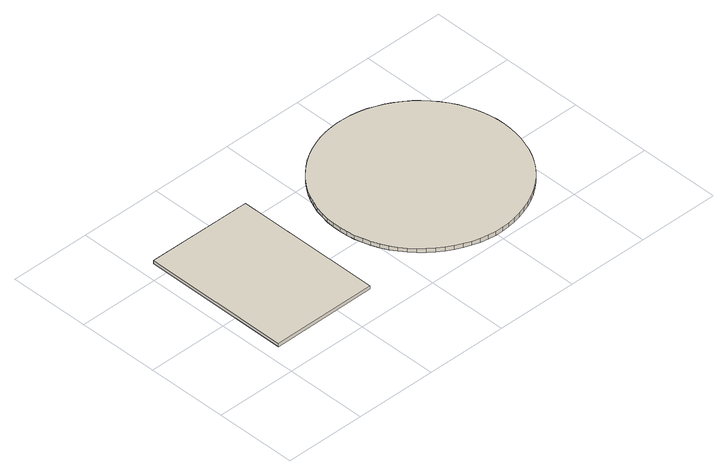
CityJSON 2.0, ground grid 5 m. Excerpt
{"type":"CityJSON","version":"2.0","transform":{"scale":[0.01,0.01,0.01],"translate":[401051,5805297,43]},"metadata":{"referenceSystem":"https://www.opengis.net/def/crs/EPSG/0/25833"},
"CityObjects":{
"building1":{"type":"Building","attributes":{"Gemeindeschluessel":"11000009","BezugspunktDach":"2200","function":"31001_2200","measuredHeight":0.219,"storeysAboveGround":1},"address":[{"country":"Germany","locality":"Berlin","thoroughfareNumber":"78 (2)","thoroughfareName":"Alexander-Meißner-Straße"}],"geometry":[{"type":"Solid","lod":"1","boundaries":[[[[0,1,2,3]],[[4,5,6,7]],[[4,7,3,2]],[[5,4,2,1]],[[6,5,1,0]],[[7,6,0,3]]]]}]},
"building2":{"type":"Building","attributes":{"Gemeindeschluessel":"11000009","BezugspunktDach":"2200","function":"31001_2200","measuredHeight":0.262,"storeysAboveGround":1},"address":[{"country":"Germany","locality":"Berlin","thoroughfareNumber":"78 (1)","thoroughfareName":"Alexander-Meißner-Straße"}],"geometry":[{"type":"Solid","lod":"1","boundaries":[[[[8,9,10,11,12,13,14,15,16,17,18,19,20,21,22,23,24,25,26,27,28,29,30,31,32,33,34,35,36,37,38,39,40,41,42,43,44,45,46,47,48,49,50,51,52,53,54,55,56,57,58,59,60,61,62,63,64,65,66,67,68,69,70,71,72,73,74,75,76,77,78,79,80,81,82,83,84]],[[85,86,87,88,89,90,91,92,93,94,95,96,97,98,99,100,101,102,103,104,105,106,107,108,109,110,111,112,113,114,115,116,117,118,119,120,121,122,123,124,125,126,127,128,129,130,131,132,133,134,135,136,137,138,139,140,141,142,143,144,145,146,147,148,149,150,151,152,153,154,155,156,157,158,159,160,161]],[[85,161,84,83]],[[86,85,83,82]],[[87,86,82,81]],[[88,87,81,80]],[[89,88,80,79]],[[90,89,79,78]],[[91,90,78,77]],[[92,91,77,76]],[[93,92,76,75]],[[94,93,75,74]],[[95,94,74,73]],[[96,95,73,72]],[[97,96,72,71]],[[98,97,71,70]],[[99,98,70,69]],[[100,99,69,68]],[[101,100,68,67]],[[102,101,67,66]],[[103,102,66,65]],[[104,103,65,64]],[[105,104,64,63]],[[106,105,63,62]],[[107,106,62,61]],[[108,107,61,60]],[[109,108,60,59]],[[110,109,59,58]],[[111,110,58,57]],[[112,111,57,56]],[[113,112,56,55]],[[114,113,55,54]],[[115,114,54,53]],[[116,115,53,52]],[[117,116,52,51]],[[118,117,51,50]],[[119,118,50,49]],[[120,119,49,48]],[[121,120,48,47]],[[122,121,47,46]],[[123,122,46,45]],[[124,123,45,44]],[[125,124,44,43]],[[126,125,43,42]],[[127,126,42,41]],[[128,127,41,40]],[[129,128,40,39]],[[130,129,39,38]],[[131,130,38,37]],[[132,131,37,36]],[[133,132,36,35]],[[134,133,35,34]],[[135,134,34,33]],[[136,135,33,32]],[[137,136,32,31]],[[138,137,31,30]],[[139,138,30,29]],[[140,139,29,28]],[[141,140,28,27]],[[142,141,27,26]],[[143,142,26,25]],[[144,143,25,24]],[[145,144,24,23]],[[146,145,23,22]],[[147,146,22,21]],[[148,147,21,20]],[[149,148,20,19]],[[150,149,19,18]],[[151,150,18,17]],[[152,151,17,16]],[[153,152,16,15]],[[154,153,15,14]],[[155,154,14,13]],[[156,155,13,12]],[[157,156,12,11]],[[158,157,11,10]],[[159,158,10,9]],[[160,159,9,8]],[[161,160,8,84]]]]}]}
},
"vertices":[
[730,180,70],[731,1088,70],[83,1090,70],[80,177,70],[83,1090,48],[731,1088,48],[730,180,48],[80,177,48],
[950,573,64],[957,525,64],[968,478,64],[983,433,64],[1001,388,64],[1023,345,64],[1049,304,64],[1077,266,64],[1109,229,64],[1144,196,64],[1181,165,64],[1221,138,64],[1262,114,64],[1306,93,64],[1351,76,64],[1397,63,64],[1444,54,64],[1492,48,64],[1540,47,64],[1587,50,64],[1634,57,64],[1680,68,64],[1725,82,64],[1769,100,64],[1812,121,64],[1852,146,64],[1891,173,64],[1927,204,64],[1960,238,64],[1991,274,64],[2018,312,64],[2043,353,64],[2064,396,64],[2081,440,64],[2095,485,64],[2105,531,64],[2112,578,64],[2115,626,64],[2114,673,64],[2109,720,64],[2100,767,64],[2087,812,64],[2071,857,64],[2052,900,64],[2029,942,64],[2002,981,64],[1973,1018,64],[1941,1053,64],[1906,1085,64],[1868,1114,64],[1828,1140,64],[1787,1163,64],[1743,1182,64],[1699,1198,64],[1653,1210,64],[1606,1218,64],[1559,1223,64],[1511,1223,64],[1464,1219,64],[1416,1212,64],[1369,1200,64],[1324,1184,64],[1279,1165,64],[1237,1143,64],[1197,1117,64],[1158,1087,64],[1123,1055,64],[1090,1020,64],[1060,982,64],[1033,942,64],[1010,900,64],[990,856,64],[973,811,64],[961,764,64],[952,717,64],[948,669,64],[947,621,64],[948,669,38],[952,717,38],[961,764,38],[973,811,38],[990,856,38],[1010,900,38],[1033,942,38],[1060,982,38],[1090,1020,38],[1123,1055,38],[1158,1087,38],[1197,1117,38],[1237,1143,38],[1279,1165,38],[1324,1184,38],[1369,1200,38],[1416,1212,38],[1464,1219,38],[1511,1223,38],[1559,1223,38],[1606,1218,38],[1653,1210,38],[1699,1198,38],[1743,1182,38],[1787,1163,38],[1828,1140,38],[1868,1114,38],[1906,1085,38],[1941,1053,38],[1973,1018,38],[2002,981,38],[2029,942,38],[2052,900,38],[2071,857,38],[2087,812,38],[2100,767,38],[2109,720,38],[2114,673,38],[2115,626,38],[2112,578,38],[2105,531,38],[2095,485,38],[2081,440,38],[2064,396,38],[2043,353,38],[2018,312,38],[1991,274,38],[1960,238,38],[1927,204,38],[1891,173,38],[1852,146,38],[1812,121,38],[1769,100,38],[1725,82,38],[1680,68,38],[1634,57,38],[1587,50,38],[1540,47,38],[1492,48,38],[1444,54,38],[1397,63,38],[1351,76,38],[1306,93,38],[1262,114,38],[1221,138,38],[1181,165,38],[1144,196,38],[1109,229,38],[1077,266,38],[1049,304,38],[1023,345,38],[1001,388,38],[983,433,38],[968,478,38],[957,525,38],[950,573,38],[947,621,38]
]}
